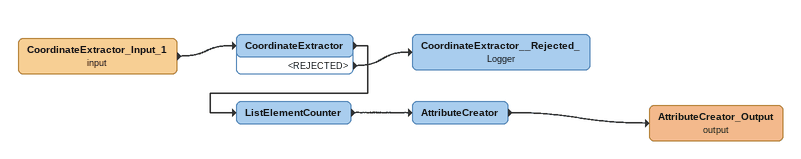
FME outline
CoordinateExtractor_Input_1 (input)
    -> CoordinateExtractor
CoordinateExtractor
    -> ListElementCounter
    <REJECTED> -> CoordinateExtractor__Rejected_
CoordinateExtractor__Rejected_: Logger
ListElementCounter
    -> AttributeCreator
AttributeCreator
    -> AttributeCreator_Output (output)
AttributeCreator_Output (output)
